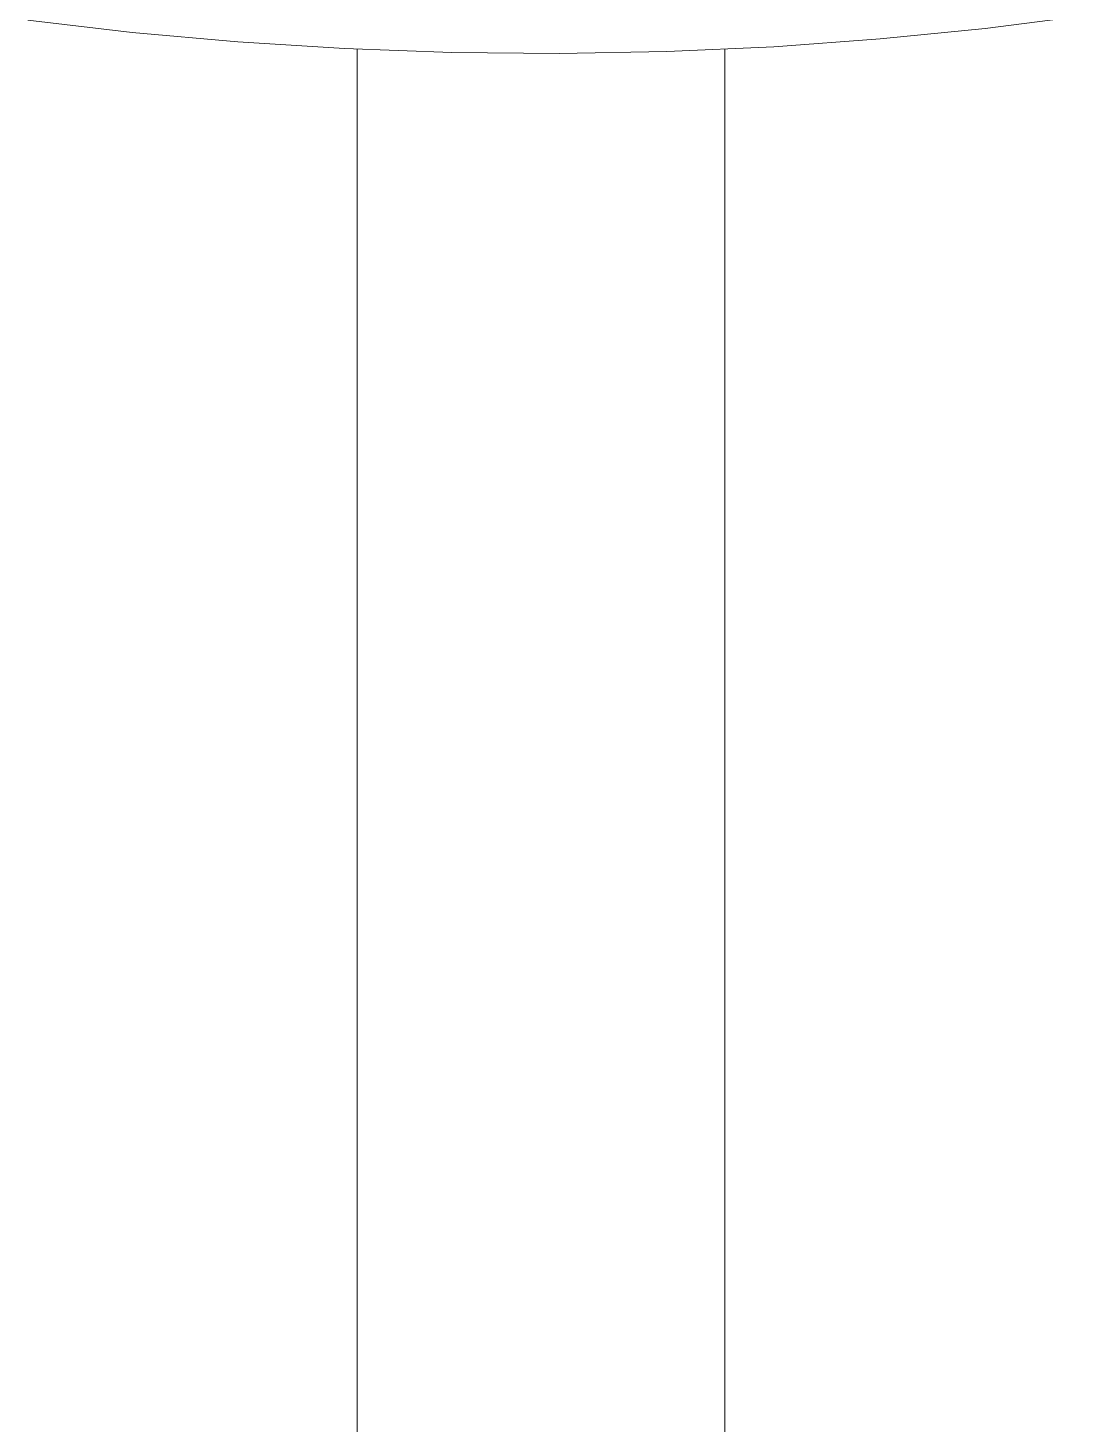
# Model space of a CAD drawing. Header units: millimetres. Extents: x -397 to 2955, y -22 to 2256.
# Drawn here: x 2368.4 to 2520.9, y 354.6 to 555.4 of the extents above; entities that cross this region are included whole.
import ezdxf

# ---------------------------------------------------------------- set-up
doc = ezdxf.new("R2010")
doc.units = ezdxf.units.MM
doc.layers.add('ZANO_R', color=7, linetype='Continuous', lineweight=0)

msp = doc.modelspace()

# ---------------------------------------------------------------- linework, layer by layer
at = {"layer": 'ZANO_R'}
for p, q in [((2383.42, 554.76), (2368.43, 556.53)), ((2520.95, 557.22), (2506.03, 555.32)), ((2398.6, 553.38), (2383.42, 554.76)), ((2506.03, 555.32), (2490.91, 553.81)), ((2413.93, 552.42), (2398.6, 553.38)), ((2429.34, 551.86), (2413.93, 552.42)), ((2415.76, 292.34), (2415.76, 552.33)), ((2475.63, 552.7), (2460.24, 552)), ((2468.6, 552.33), (2468.6, 292.35)), ((2490.91, 553.81), (2475.63, 552.7)), ((2444.8, 551.72), (2429.34, 551.86)), ((2460.24, 552), (2444.8, 551.72))]:
    msp.add_line(p, q, dxfattribs=at)

doc.saveas('drawing.dxf')
